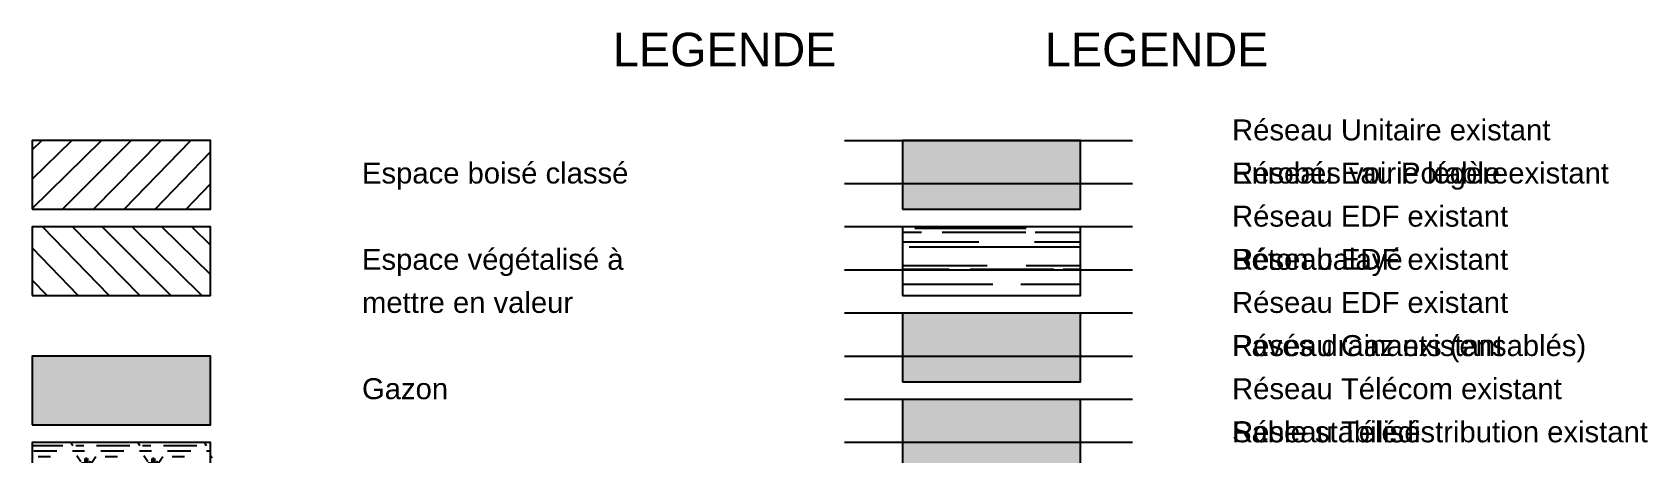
# Model space of a CAD drawing. Header units: centimetres. Extents: x 212517 to 243222, y -357108 to -330212.
# Drawn here: x 218622 to 224413, y -338639 to -337127 of the extents above; entities that cross this region are included whole.
import ezdxf
from ezdxf.lldxf.tags import DXFTag

# ---------------------------------------------------------------- set-up
doc = ezdxf.new("R2010")
doc.units = ezdxf.units.CM
for name, color, linetype in [('prlm-VRD', 2, 'Continuous'), ('SA - légende prestations', 252, 'Continuous'), ('SA - légende réseaux', 252, 'Continuous')]:
    doc.layers.add(name, color=color, linetype=linetype)
doc.styles.add('Lignes', font='arial.ttf', dxfattribs={"height": 0.35})
doc.styles.add('MENSURA', font='arial.ttf', dxfattribs={"height": 0.5})
doc.styles.add('TP-C_Autocad_Standard', font='simplex_.ttf', dxfattribs={"height": 1})
tags = doc.linetypes.add('Texte-BT', pattern='A,5,-0.25,["BT",Lignes,S=1,R=0,X=0,Y=-0.18],-1.25', length=6.5).pattern_tags.tags
tags[15:16] = [DXFTag(74, 4), DXFTag(75, 0), DXFTag(340, '0'), DXFTag(46, 0.0), DXFTag(50, 0.0), DXFTag(44, 0.0), DXFTag(45, 0.0)]
tags[4:5] = [DXFTag(74, 4), DXFTag(75, 0), DXFTag(340, '0'), DXFTag(46, 0.0), DXFTag(50, 0.0), DXFTag(44, 0.0), DXFTag(45, 0.0)]
tags = doc.linetypes.add('Texte-GAZ', pattern='A,5,-0.25,["GAZ",Lignes,S=1,R=0,X=0,Y=-0.18],-1.25', length=6.5).pattern_tags.tags
tags[15:16] = [DXFTag(74, 4), DXFTag(75, 0), DXFTag(340, '0'), DXFTag(46, 0.0), DXFTag(50, 0.0), DXFTag(44, 0.0), DXFTag(45, 0.0)]
tags[4:5] = [DXFTag(74, 4), DXFTag(75, 0), DXFTag(340, '0'), DXFTag(46, 0.0), DXFTag(50, 0.0), DXFTag(44, 0.0), DXFTag(45, 0.0)]
tags = doc.linetypes.add('Texte-HT', pattern='A,5,-0.25,["HT",Lignes,S=1,R=0,X=0,Y=-0.18],-1.25', length=6.5).pattern_tags.tags
tags[15:16] = [DXFTag(74, 4), DXFTag(75, 0), DXFTag(340, '0'), DXFTag(46, 0.0), DXFTag(50, 0.0), DXFTag(44, 0.0), DXFTag(45, 0.0)]
tags[4:5] = [DXFTag(74, 4), DXFTag(75, 0), DXFTag(340, '0'), DXFTag(46, 0.0), DXFTag(50, 0.0), DXFTag(44, 0.0), DXFTag(45, 0.0)]
tags = doc.linetypes.add('Texte-MT', pattern='A,5,-0.25,["MT",Lignes,S=1,R=0,X=0,Y=-0.18],-1.25', length=6.5).pattern_tags.tags
tags[15:16] = [DXFTag(74, 4), DXFTag(75, 0), DXFTag(340, '0'), DXFTag(46, 0.0), DXFTag(50, 0.0), DXFTag(44, 0.0), DXFTag(45, 0.0)]
tags[4:5] = [DXFTag(74, 4), DXFTag(75, 0), DXFTag(340, '0'), DXFTag(46, 0.0), DXFTag(50, 0.0), DXFTag(44, 0.0), DXFTag(45, 0.0)]
tags = doc.linetypes.add('Texte-Telecom', pattern='A,5,-0.25,["TEL",Lignes,S=1,R=0,X=0,Y=-0.18],-1.25', length=6.5).pattern_tags.tags
tags[15:16] = [DXFTag(74, 4), DXFTag(75, 0), DXFTag(340, '0'), DXFTag(46, 0.0), DXFTag(50, 0.0), DXFTag(44, 0.0), DXFTag(45, 0.0)]
tags[4:5] = [DXFTag(74, 4), DXFTag(75, 0), DXFTag(340, '0'), DXFTag(46, 0.0), DXFTag(50, 0.0), DXFTag(44, 0.0), DXFTag(45, 0.0)]
tags = doc.linetypes.add('UNITAIRE', pattern='A,0.25,-0.2000000029802322,0,-0.2000000029802322,0.25,-0.300000011920929,["UNI",TP-C_Autocad_Standard,S=0.1500000059604645,R=0,X=-0.1,Y=-0.05],-0.449999988079071', length=1.650000095367432).pattern_tags.tags
tags[23:24] = [DXFTag(74, 4), DXFTag(75, 0), DXFTag(340, '0'), DXFTag(46, 0.0), DXFTag(50, 0.0), DXFTag(44, 0.0), DXFTag(45, 0.0)]
tags[12:13] = [DXFTag(74, 4), DXFTag(75, 0), DXFTag(340, '0'), DXFTag(46, 0.0), DXFTag(50, 0.0), DXFTag(44, 0.0), DXFTag(45, 0.0)]
tags[10:11] = [DXFTag(74, 4), DXFTag(75, 0), DXFTag(340, '0'), DXFTag(46, 0.0), DXFTag(50, 0.0), DXFTag(44, 0.0), DXFTag(45, 0.0)]
tags[8:9] = [DXFTag(74, 4), DXFTag(75, 0), DXFTag(340, '0'), DXFTag(46, 0.0), DXFTag(50, 0.0), DXFTag(44, 0.0), DXFTag(45, 0.0)]
tags[6:7] = [DXFTag(74, 4), DXFTag(75, 0), DXFTag(340, '0'), DXFTag(46, 0.0), DXFTag(50, 0.0), DXFTag(44, 0.0), DXFTag(45, 0.0)]
tags[4:5] = [DXFTag(74, 4), DXFTag(75, 0), DXFTag(340, '0'), DXFTag(46, 0.0), DXFTag(50, 0.0), DXFTag(44, 0.0), DXFTag(45, 0.0)]

# ---------------------------------------------------------------- blocks, each defined once
blk = doc.blocks.new('A$C1F970F0F')
at = {"layer": 'SA - légende prestations'}
h = blk.add_hatch(dxfattribs=at)
h.set_pattern_fill('_USER', color=256, scale=74.99999999999999, angle=-325.7236014113932, style=0, pattern_type=0)
h.set_pattern_definition([(34.27639858860678, (-277130161.1279894, -473864756.7787022), (-42.238928459823, 61.97477650275113), [])])
h.paths.add_polyline_path([(-7678.98665913093, 13947.80811540941), (-7051.482607961571, 13828.9722616736), (-7005.632554158978, 14071.08012393057), (-7633.136605328336, 14189.91597766638)])
h = blk.add_hatch(dxfattribs=at)
h.set_pattern_fill('_USER', color=256, scale=74.99999999999999, angle=-55.72360141139323, style=0, pattern_type=0)
h.set_pattern_definition([(304.2763985886068, (-277130161.1279894, -473864756.7787022), (61.97477650275113, 42.238928459823), [])])
h.paths.add_polyline_path([(-7736.565428670523, 13643.7676258467), (-7109.061377501164, 13524.93177211088), (-7063.21132369857, 13767.03963436785), (-7690.715374867928, 13885.87548810367)])
for points in [[(-4614.401634989103, 13367.44122054835), (-3986.897583819745, 13248.60536681253), (-3941.047530017151, 13490.7132290695), (-4568.551581186508, 13609.54908280532)], [(-7822.933582971249, 13187.70689154838), (-7195.42953180189, 13068.87103781256), (-7149.579477999296, 13310.97890006953), (-7777.083529168654, 13429.81475380535)], [(-4729.55917405096, 12759.36024151443), (-4102.055122881602, 12640.52438777861), (-4056.205069079008, 12882.63225003558), (-4683.709120248366, 13001.4681037714)], [(-4787.137943555895, 12455.31975213472), (-4159.633892386537, 12336.4838983989), (-4113.783838601272, 12578.59176056437), (-4741.28788977063, 12697.42761430019)]]:
    blk.add_hatch(color=250, dxfattribs=at).paths.add_polyline_path(points)
h = blk.add_hatch(dxfattribs=at)
h.set_pattern_fill('BETON_BALAYE', color=256, scale=99.99999999999999, angle=-10.72360141139323, style=0, pattern_type=2)
h.set_pattern_definition([(349.2763985886067, (-277130161.1279894, -473864756.7787022), (234.7651072282193, 57.3179241435233), [1500, -200, 499.9999999999999, -99.99999999999999]), (349.2763985886067, (-277130021.1471024, -473864732.3993814), (-73.50613244452452, 149.2844549611513), [299.9999999999999, -32.99999999999999, 599.9999999999999, -74.99999999999999]), (349.2763985886067, (-277130096.1851122, -473864682.5666903), (523.385622241867, -30.92717947847221), [799.9999999999999, -140, 399.9999999999999, -99.99999999999999])])
h.paths.add_polyline_path([(-4671.980404528696, 13063.40073098564), (-4044.476353359338, 12944.56487724982), (-3998.626299556744, 13186.67273950678), (-4626.130350726102, 13305.5085932426)])
h = blk.add_hatch(dxfattribs=at)
h.set_pattern_fill('PELOUSE6', color=256, scale=20.0000003, angle=-10.72360141139323, style=0, pattern_type=2)
h.set_pattern_definition([(349.2763985886067, (-277130161.1279894, -473864756.7787022), (22.32856350872324, 117.9043497231417), [37.5000005625, -202.5000030375]), (79.27639858860677, (-277130147.3110734, -473864759.3953308), (-235.8086994462835, 44.65712701744649), [15.000000225, -105.000001575]), (79.27639858860677, (-277130138.0997961, -473864761.1397498), (-235.8086994462835, 44.65712701744649), [15.000000225, -105.000001575]), (79.27639858860677, (-277130142.7054347, -473864760.2675403), (-235.8086994462835, 44.65712701744649), [18.75000028125, -101.25000151875]), (112.9664661186067, (-277130151.916716, -473864758.5231205), (-191.1515722884832, 280.4658259369293), [12.00000018, -420.7461593111922]), (45.58633105860677, (-277130133.4941673, -473864762.0119574), (22.32856353476547, 117.9043498154048), [12.00000018, -420.7461593111923]), (45.58633105860677, (-277130124.2828801, -473864763.7563783), (22.32856353476547, 117.9043498154048), [26.00000039, -406.6661590999923]), (112.9664661186067, (-277130161.1279894, -473864756.7787022), (-191.1515722884832, 280.4658259369293), [26.00000039, -406.6661590999922]), (349.2763985886067, (-277130073.3609553, -473864750.4999832), (22.32856350872324, 117.9043497231417), [44.42455106636825, -195.5754525336318]), (349.2763985886067, (-277130085.1249766, -473864728.4255323), (22.32856350872324, 117.9043497231417), [82.81008944215131, -56.09585564143782, 43.07431864611476, -58.01973967029608]), (349.2763985886067, (-277130096.7337571, -473864706.3804808), (22.32856350872324, 117.9043497231417), [119.4799495921992, -46.28746189431191, 29.47870124218051, -44.75389087130835]), (349.2763985886067, (-277130108.4191755, -473864684.3209158), (22.32856350872324, 117.9043497231417), [100.4611429069171, -139.5388606930829]), (349.2763985886067, (-277130104.5097786, -473864665.2146754), (22.32856350872324, 117.9043497231417), [65.56973938354608, -174.4302642164539])])
h.paths.add_polyline_path([(-7880.512352493512, 12883.66640207717), (-7253.008301324154, 12764.83054834135), (-7207.15824752156, 13006.93841059832), (-7834.662298690919, 13125.77426433414)])
at = {"layer": 'SA - légende prestations', "elevation": 9.999999999999998e-08, "flags": 128}
for points in [[(-7678.98665913093, 13947.80811540941), (-7051.482607961571, 13828.9722616736), (-7005.632554158978, 14071.08012393057), (-7633.136605328336, 14189.91597766638)], [(-7736.565428670523, 13643.7676258467), (-7109.061377501164, 13524.93177211088), (-7063.21132369857, 13767.03963436785), (-7690.715374867928, 13885.87548810367)], [(-4614.401634989103, 13367.44122054835), (-3986.897583819745, 13248.60536681253), (-3941.047530017151, 13490.7132290695), (-4568.551581186508, 13609.54908280532)], [(-7822.933582971249, 13187.70689154838), (-7195.42953180189, 13068.87103781256), (-7149.579477999296, 13310.97890006953), (-7777.083529168654, 13429.81475380535)], [(-4671.980404528696, 13063.40073098564), (-4044.476353359338, 12944.56487724982), (-3998.626299556744, 13186.67273950678), (-4626.130350726102, 13305.5085932426)], [(-7880.512352493512, 12883.66640207717), (-7253.008301324154, 12764.83054834135), (-7207.15824752156, 13006.93841059832), (-7834.662298690919, 13125.77426433414)], [(-4729.55917405096, 12759.36024151443), (-4102.055122881602, 12640.52438777861), (-4056.205069079008, 12882.63225003558), (-4683.709120248366, 13001.4681037714)], [(-4787.137943555895, 12455.31975213472), (-4159.633892386537, 12336.4838983989), (-4113.783838601272, 12578.59176056437), (-4741.28788977063, 12697.42761430019)]]:
    blk.add_lwpolyline(points, close=True, dxfattribs=at)
at = {"layer": 'SA - légende réseaux', "linetype": 'UNITAIRE', "ltscale": 3.5, "elevation": 9.999999999999998e-08, "flags": 128}
blk.add_lwpolyline([(-4772.745096077033, 13649.0701160275), (-3757.855197121312, 13456.87166340397)], dxfattribs=at)
at = {"layer": 'SA - légende réseaux', "ltscale": 1.5, "elevation": 9.999999999999998e-08, "flags": 128}
for points in [[(-4801.534480855494, 13497.04987120039), (-3786.644581865115, 13304.85141875988)], [(-4974.270789409817, 12584.92840335312), (-3959.38089036259, 12392.72995071227)]]:
    blk.add_lwpolyline(points, dxfattribs=at)
at = {"layer": 'SA - légende réseaux', "linetype": 'Texte-HT', "ltscale": 1.5, "elevation": 9.999999999999998e-08, "flags": 128}
blk.add_lwpolyline([(-4830.323865519573, 13345.02962635161), (-3815.433966534741, 13152.83117400694)], dxfattribs=at)
at = {"layer": 'SA - légende réseaux', "linetype": 'Texte-BT', "ltscale": 1.5, "elevation": 9.999999999999998e-08, "flags": 128}
blk.add_lwpolyline([(-4859.113250280704, 13193.00938161601), (-3844.223351313202, 13000.81092917983)], dxfattribs=at)
at = {"layer": 'SA - légende réseaux', "linetype": 'Texte-MT', "ltscale": 1.5, "elevation": 9.999999999999998e-08, "flags": 128}
blk.add_lwpolyline([(-4887.902635041836, 13040.98913688041), (-3873.012736074334, 12848.79068444423)], dxfattribs=at)
at = {"layer": 'SA - légende réseaux', "linetype": 'Texte-GAZ', "ltscale": 1.5, "elevation": 9.999999999999998e-08, "flags": 128}
blk.add_lwpolyline([(-4916.692019900021, 12888.96889225797), (-3901.802120835466, 12696.77043970862)], dxfattribs=at)
at = {"layer": 'SA - légende réseaux', "linetype": 'Texte-Telecom', "ltscale": 1.5, "elevation": 9.999999999999998e-08, "flags": 128}
blk.add_lwpolyline([(-4945.481404661154, 12736.94864752236), (-3930.591505613927, 12544.75019488151)], dxfattribs=at)
at = {"layer": 'SA - légende prestations', "style": 'MENSURA'}
for s, height, p in [('LEGENDE', 120, (-5538.318239430826, 14064.69896059298)), ('Espace boisé classé', 74.99999999999999, (-6500.533427288097, 13818.80395386935)), ('Espace végétalisé à', 74.99999999999999, (-6558.112196827691, 13514.76346430664)), ('mettre en valeur', 74.99999999999999, (-6586.901581606152, 13362.74321947953)), ('Enrobés voirie légère', 74.99999999999999, (-3435.948403123394, 13238.43705900395)), ('Gazon', 74.99999999999999, (-6644.480351128415, 13058.70273000832)), ('Béton balayé', 74.99999999999999, (-3493.527172662988, 12934.39656944124)), ('Pavés drainants (ensablés)', 74.99999999999999, (-3551.105942185251, 12630.35607997003)), ('Sable stabilisé', 74.99999999999999, (-3608.684711690186, 12326.31559059033))]:
    blk.add_text(s, height=height, rotation=349.2763985886067, dxfattribs=at).set_placement(p)
at = {"layer": 'SA - légende réseaux', "style": 'MENSURA'}
for s, height, p in [('LEGENDE', 120, (-4016.840287361538, 13776.56355965422)), ('Réseau Unitaire existant', 74.99999999999999, (-3407.159018362262, 13390.45730373956)), ('Réseau Eau Potable existant', 74.99999999999999, (-3435.948403123394, 13238.43705900395)), ('Réseau EDF existant', 74.99999999999999, (-3464.737787884526, 13086.41681426835)), ('Réseau EDF existant', 74.99999999999999, (-3493.527172662988, 12934.39656944124)), ('Réseau EDF existant', 74.99999999999999, (-3522.316557424119, 12782.37632470563)), ('Réseau Gaz existant', 74.99999999999999, (-3551.105942185251, 12630.35607997003)), ('Réseau Télécom existant', 74.99999999999999, (-3579.895326963713, 12478.33583514292)), ('Réseau Télédistribution existant', 74.99999999999999, (-3608.684711620869, 12326.31559095635))]:
    blk.add_text(s, height=height, rotation=349.2763985886067, dxfattribs=at).set_placement(p)

msp = doc.modelspace()

# ---------------------------------------------------------------- block references
at = {"layer": 'prlm-VRD', "rotation": 10.72360141139323}
msp.add_blockref('A$C1F970F0F', (228762.2467792132, -350037.5300254133), dxfattribs=at)

doc.saveas('drawing.dxf')
